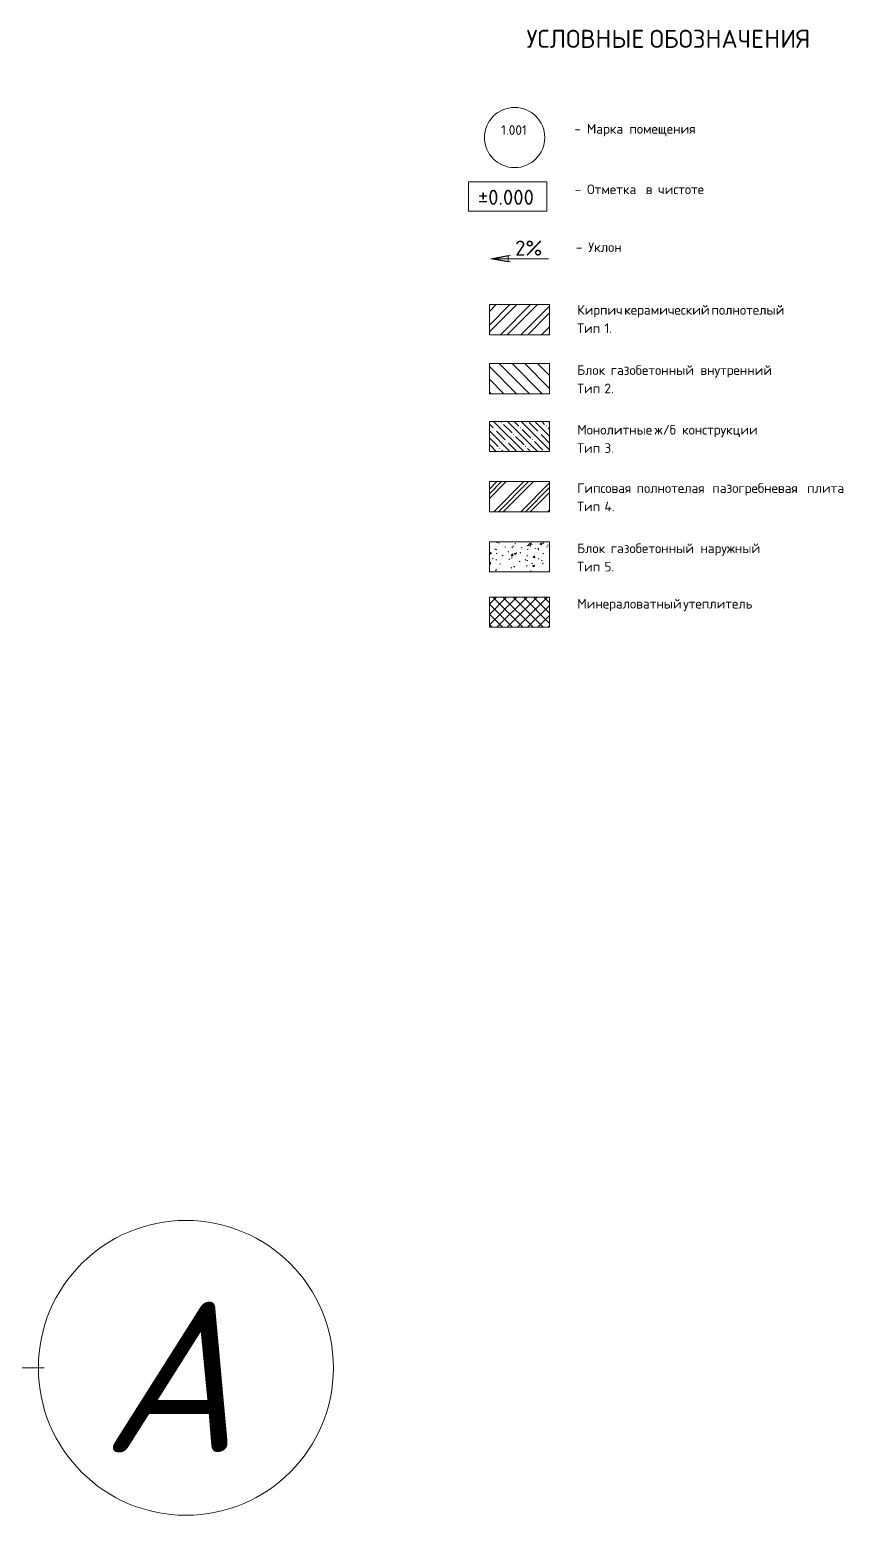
# Model space of a CAD drawing. Header units: millimetres. Extents: x -592259 to 288321, y -552984 to 293768.
# Drawn here: x 238038 to 251540, y 230131 to 254805 of the extents above; entities that cross this region are included whole.
import ezdxf

# ---------------------------------------------------------------- set-up
doc = ezdxf.new("R2010")
doc.units = ezdxf.units.MM
doc.linetypes.add('50_200_ШТРИХ_1Т_ш5_п1_п1_', pattern=[7000, 5000, -1000, 0, -1000])
for name, color, linetype, lineweight in [('A-DETL-____-OTLN', 250, 'Continuous', 5), ('A-DETL-____-THIN', 250, 'Continuous', 9), ('A-DETL-GENF-OTLN', 250, 'Continuous', 5), ('G-____-____-TEXT', 250, 'Continuous', 9)]:
    doc.layers.add(name, color=color, linetype=linetype, lineweight=lineweight)
doc.styles.add('ISOCPEUR_2', font='isocpeur.ttf', dxfattribs={"height": 160})
doc.styles.add('ISOCPEUR_3', font='isocpeur.ttf', dxfattribs={"height": 250})
doc.styles.add('ISOCPEUR_4', font='isocpeur.ttf', dxfattribs={"height": 300})
doc.styles.add('ISOCPEUR_I_1', font='ГОСТ тип А.ttf', dxfattribs={"height": 2500})

msp = doc.modelspace()

# ---------------------------------------------------------------- hatches: boundary and pattern name
at = {"layer": 'A-DETL-GENF-OTLN'}
h = msp.add_hatch(dxfattribs=at)
h.set_pattern_fill('FP_32', color=50, style=0, pattern_type=2)
h.set_pattern_definition([(45, (234636.72, 232026.76), (-171.074, 171.074), []), (45, (234750.77, 232026.76), (-171.074, 171.074), [])])
h.paths.add_polyline_path([(246665.8816, 249739.1765), (246665.8816, 250239.1765), (245665.8816, 250239.1765), (245665.8816, 249739.1765)])
h = msp.add_hatch(dxfattribs=at)
h.set_pattern_fill('FP_33', color=50, style=0, pattern_type=2)
h.set_pattern_definition([(135, (234636.72, 232026.76), (-106.066, -106.066), [])])
h.paths.add_polyline_path([(246665.8816, 248759.1765), (246665.8816, 249259.1765), (245665.8816, 249259.1765), (245665.8816, 248759.1765)])
h = msp.add_hatch(dxfattribs=at)
h.set_pattern_fill('FP_34', color=50, style=0, pattern_type=2)
h.set_pattern_definition([(135, (234636.72, 232026.76), (-114.0493, -114.0493), []), (135, (234750.77, 232026.76), (-114.0493, -114.0493), [201.612, -40.322, 3.353, -36.97])])
h.paths.add_polyline_path([(246665.8816, 247799.1765), (246665.8816, 248299.1765), (245665.8816, 248299.1765), (245665.8816, 247799.1765)])
h = msp.add_hatch(dxfattribs=at)
h.set_pattern_fill('FP_31', color=50, style=0, pattern_type=2)
h.set_pattern_definition([(45, (234636.72, 232026.76), (-224.5064, 224.5064), []), (45, (234716.1, 232026.76), (0, 449.013), []), (45, (234557.34, 232026.76), (0, 449.013), [])])
h.paths.add_polyline_path([(246665.8816, 246799.1765), (246665.8816, 247299.1765), (245665.8816, 247299.1765), (245665.8816, 246799.1765)])
h = msp.add_hatch(dxfattribs=at)
h.set_pattern_fill('FP_9', color=50, style=0, pattern_type=2)
h.set_pattern_definition([(50, (234636.72, 232026.76), (364.368, -31.8783), [38.1, -419.1]), (355, (234636.7, 232026.76), (-70.486, 382.113), [30.48, -335.28]), (100.451, (234667.08, 232024.1), (293.885, 350.2334), [32.38, -356.18]), (46.184, (234636.7, 232128.36), (542.158, -84.086), [57.15, -628.65]), (96.636, (234681.9, 232121.35), (474.805, 494.855), [48.57, -534.27]), (351.184, (234636.7, 232128.36), (474.81, 494.85), [45.72, -502.92]), (21, (234687.52, 232102.96), (303.2285, -204.5305), [38.1, -419.1]), (326, (234687.5, 232102.96), (123.604, 368.376), [30.48, -335.28]), (71.451, (234712.8, 232085.9), (426.834, 163.843), [32.38, -356.18]), (37.5, (234636.72, 232026.76), (6.17665, 169.11015), [16.764, -314.452, 16.764, -323.596, -336.55]), (37.5, (234636.72, 232026.76), (6.17665, 169.11015), [-671.576, 16.764, -319.786]), (7.5, (234636.72, 232026.76), (133.6389, 200.3615), [16.764, -177.292, 16.764, -306.832, -128.27]), (7.5, (234636.72, 232026.76), (133.6389, 200.3615), [-517.652, 16.764, -111.506]), (327.5, (234523.43, 232026.76), (271.1818, -11.4584), [16.764, -110.236, 16.764, -379.476, -525.78]), (327.5, (234523.43, 232026.76), (271.1818, -11.4584), [-523.24, 16.764, -509.016]), (317.5, (234472.63, 232026.76), (296.2585, 50.8528), [16.764, -148.336, 16.764, -246.38, -373.38]), (317.5, (234472.63, 232026.76), (296.2585, 50.8528), [-428.244, 16.764, -356.616])])
h.paths.add_polyline_path([(246665.8816, 245799.1765), (246665.8816, 246299.1765), (245665.8816, 246299.1765), (245665.8816, 245799.1765)])
h = msp.add_hatch(dxfattribs=at)
h.set_pattern_fill('FP_11', color=50, style=0, pattern_type=2)
h.set_pattern_definition([(135, (234636.72, 232026.76), (-84.8528, -84.8528), []), (225, (234636.72, 232026.76), (84.8528, -84.8528), [])])
h.paths.add_polyline_path([(246665.8816, 244879.1765), (246665.8816, 245379.1765), (245665.8816, 245379.1765), (245665.8816, 244879.1765)])

# ---------------------------------------------------------------- linework, layer by layer
at = {"layer": 'A-DETL-____-OTLN', "lineweight": 13}
for p, q in [((245979.0963, 251052.0285), (245689.3186, 251000.9329)), ((245689.3186, 251000.9329), (245979.0963, 250949.8372)), ((246645.8816, 251000.9329), (245725.8816, 251000.9329)), ((245979.0963, 250949.8372), (245979.0963, 251052.0285))]:
    msp.add_line(p, q, dxfattribs=at)
at = {"layer": 'A-DETL-____-OTLN'}
for q in [(246019.0963, 251052.0285), (246019.0963, 250949.8372)]:
    msp.add_line((245729.3186, 251000.9329), q, dxfattribs=at)
at = {"layer": 'A-DETL-____-OTLN', "linetype": '50_200_ШТРИХ_1Т_ш5_п1_п1_'}
msp.add_line((238278.0132, 232579.8719), (217478.0132, 232579.8719), dxfattribs=at)
at = {"layer": 'A-DETL-____-OTLN'}
msp.add_circle((240629.5537, 232579.8719), 2448.4596, dxfattribs=at)
at = {"layer": 'A-DETL-____-THIN'}
for p, q in [((246665.8816, 250239.1765), (245665.8816, 250239.1765)), ((245665.8816, 250239.1765), (245665.8816, 249739.1765)), ((246665.8816, 249739.1765), (246665.8816, 250239.1765)), ((245665.8816, 249739.1765), (246665.8816, 249739.1765)), ((246665.8816, 249259.1765), (245665.8816, 249259.1765)), ((245665.8816, 249259.1765), (245665.8816, 248759.1765)), ((246665.8816, 248759.1765), (246665.8816, 249259.1765)), ((245665.8816, 248759.1765), (246665.8816, 248759.1765)), ((246665.8816, 248299.1765), (245665.8816, 248299.1765)), ((245665.8816, 248299.1765), (245665.8816, 247799.1765)), ((246665.8816, 247799.1765), (246665.8816, 248299.1765)), ((245665.8816, 247799.1765), (246665.8816, 247799.1765)), ((246665.8816, 247299.1765), (245665.8816, 247299.1765)), ((245665.8816, 247299.1765), (245665.8816, 246799.1765)), ((246665.8816, 246799.1765), (246665.8816, 247299.1765)), ((245665.8816, 246799.1765), (246665.8816, 246799.1765)), ((246665.8816, 246299.1765), (245665.8816, 246299.1765)), ((245665.8816, 246299.1765), (245665.8816, 245799.1765)), ((246665.8816, 245799.1765), (246665.8816, 246299.1765)), ((245665.8816, 245799.1765), (246665.8816, 245799.1765)), ((246665.8816, 245379.1765), (245665.8816, 245379.1765)), ((245665.8816, 245379.1765), (245665.8816, 244879.1765)), ((246665.8816, 244879.1765), (246665.8816, 245379.1765)), ((245665.8816, 244879.1765), (246665.8816, 244879.1765))]:
    msp.add_line(p, q, dxfattribs=at)
msp.add_circle((246085.3532, 253014.2049), 500, dxfattribs=at)
at = {"layer": 'G-____-____-TEXT', "color": 110, "flags": 128}
msp.add_lwpolyline([(245317.2542, 252280.3307), (246619.806, 252280.3307), (246619.806, 251790.3307), (245317.2542, 251790.3307)], close=True, dxfattribs=at)

# ---------------------------------------------------------------- texts
at = {"layer": 'G-____-____-TEXT', "color": 7, "attachment_point": 1}
for s, insert, char_height, width, style in [('УСЛОВНЫЕ', (246282.7977, 254803.1463), 300, 2260.75875, 'ISOCPEUR_4'), ('ОБОЗНАЧЕНИЯ', (248326.704, 254803.1463), 300, 3142.615, 'ISOCPEUR_4'), ('1.001', (245860.5046, 253217.7452), 160, 521.096875, 'ISOCPEUR_2'), ('- ', (247077.4155, 253237.7452), 160, 248.523125, 'ISOCPEUR_2'), ('Марка', (247282.4675, 253237.7452), 160, 745.569375, 'ISOCPEUR_2'), ('помещения', (247990.228, 253237.7452), 160, 1298.73375, 'ISOCPEUR_2'), ('Отметка', (247287.7959, 252233.41), 160, 1066.244375, 'ISOCPEUR_2'), ('\\fISOCPEUR|b0|i0|c204|p34|;в', (248260.1396, 252233.41), 160, 136.286875, 'ISOCPEUR_2'), ('чистоте', (248465.1917, 252233.41), 160, 994.0925, 'ISOCPEUR_2'), (' ±0.000', (245317.2542, 252146.6848), 250, 1354.851875, 'ISOCPEUR_3'), ('- ', (247082.7438, 252233.41), 160, 248.523125, 'ISOCPEUR_2'), ('2%', (246094.2582, 251302.5148), 250, 553.164375, 'ISOCPEUR_3'), ('- ', (247102.7438, 251273.41), 160, 248.523125, 'ISOCPEUR_2'), ('Уклон', (247307.7959, 251273.41), 160, 697.468125, 'ISOCPEUR_2'), ('Кирпич', (247123.6773, 250230.9966), 160, 833.755, 'ISOCPEUR_2'), ('керамический', (247904.1981, 250230.9966), 160, 1643.459375, 'ISOCPEUR_2'), ('полнотелый', (249352.7918, 250230.9966), 160, 1410.97, 'ISOCPEUR_2'), ('Тип', (247123.6773, 249926.7258), 160, 424.894375, 'ISOCPEUR_2'), (' 1.', (247474.2502, 249926.7258), 160, 264.556875, 'ISOCPEUR_2'), ('Блок', (247123.6773, 249230.9966), 160, 561.18125, 'ISOCPEUR_2'), ('газобетонный', (247679.3023, 249230.9966), 160, 1691.560625, 'ISOCPEUR_2'), ('внутренний', (249167.5835, 249230.9966), 160, 1394.93625, 'ISOCPEUR_2'), ('Тип', (247123.6773, 248926.7258), 160, 424.894375, 'ISOCPEUR_2'), (' 2.', (247474.2502, 248926.7258), 160, 304.64125, 'ISOCPEUR_2'), ('Монолитные', (247123.6773, 248240.3215), 160, 1443.0375, 'ISOCPEUR_2'), ('\\fISOCPEUR|b0|i0|c204|p34|;/', (248545.8127, 248240.3215), 160, 136.286875, 'ISOCPEUR_2'), ('\\fISOCPEUR|b0|i0|c204|p34|;б', (248658.2606, 248240.3215), 160, 136.286875, 'ISOCPEUR_2'), ('\\fISOCPEUR|b0|i0|c204|p34|;ж', (248406.9064, 248240.3215), 160, 168.354375, 'ISOCPEUR_2'), ('конструкции', (248863.3127, 248240.3215), 160, 1523.20625, 'ISOCPEUR_2'), ('Тип', (247123.6773, 247936.0506), 160, 424.894375, 'ISOCPEUR_2'), (' 3.', (247474.2502, 247936.0506), 160, 304.64125, 'ISOCPEUR_2'), ('Гипсовая', (247123.6773, 247270.9966), 160, 1082.278125, 'ISOCPEUR_2'), ('пазогребневая', (249366.021, 247270.9966), 160, 1795.78, 'ISOCPEUR_2'), ('полнотелая', (248109.2502, 247270.9966), 160, 1410.97, 'ISOCPEUR_2'), ('плита', (250940.2918, 247270.9966), 160, 729.535625, 'ISOCPEUR_2'), ('Тип', (247123.6773, 246966.7258), 160, 424.894375, 'ISOCPEUR_2'), (' 4.', (247474.2502, 246966.7258), 160, 320.675, 'ISOCPEUR_2'), ('Блок', (247123.6773, 246270.9966), 160, 561.18125, 'ISOCPEUR_2'), ('газобетонный', (247679.3023, 246270.9966), 160, 1691.560625, 'ISOCPEUR_2'), ('наружный', (249167.5835, 246270.9966), 160, 1154.43, 'ISOCPEUR_2'), ('Тип', (247123.6773, 245966.7258), 160, 424.894375, 'ISOCPEUR_2'), (' 5.', (247474.2502, 245966.7258), 160, 304.64125, 'ISOCPEUR_2'), ('Минераловатный', (247123.6773, 245350.9966), 160, 2020.2525, 'ISOCPEUR_2'), ('утеплитель', (248883.1564, 245350.9966), 160, 1427.00375, 'ISOCPEUR_2'), ('\\fISOCPEUR|b0|i1|c204|p34|;А', (239214.7951, 233679.9017), 2500, 2805.90625, 'ISOCPEUR_I_1')]:
    msp.add_mtext(s, dxfattribs=dict(at, insert=insert, char_height=char_height, width=width, style=style))

doc.saveas('drawing.dxf')
